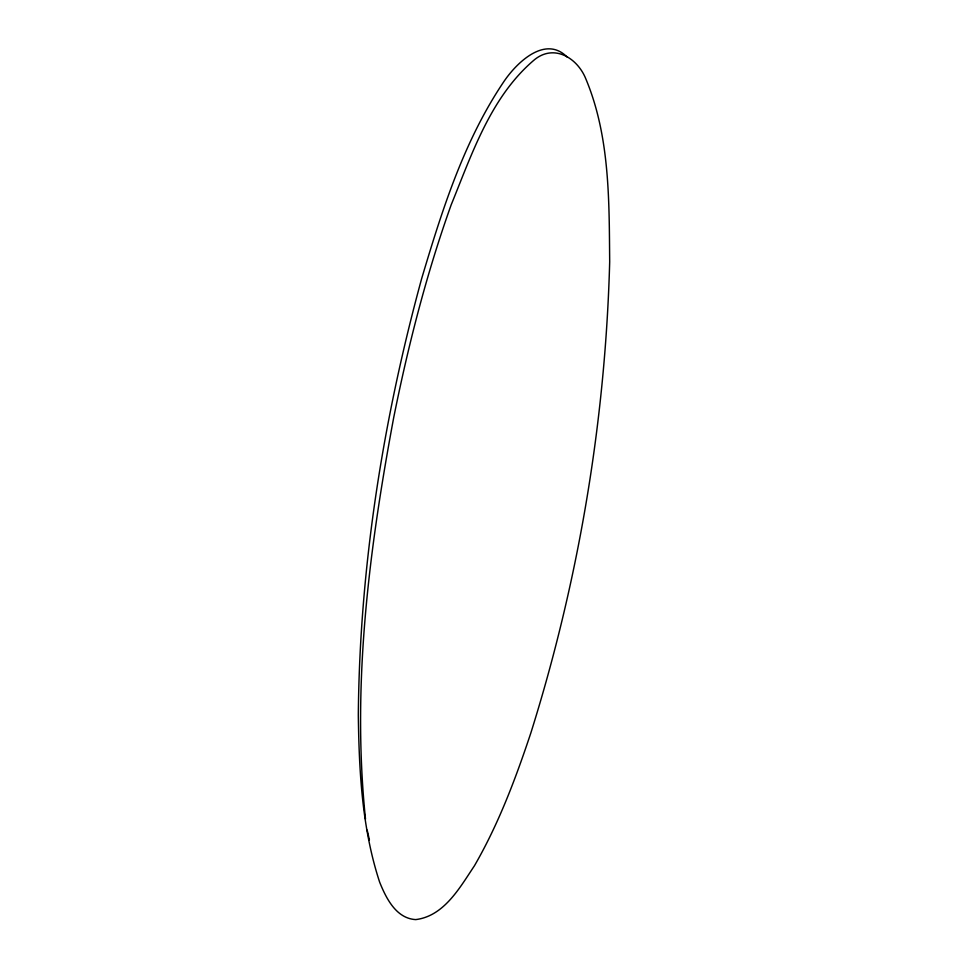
<?xml version="1.0" encoding="UTF-8"?>
<svg xmlns="http://www.w3.org/2000/svg" width="968" height="968" viewBox="0 0 968 968"><rect width="100%" height="100%" fill="white"/><g stroke="black" fill="none" stroke-linecap="round" stroke-linejoin="round"><path stroke-width="1.45" d="M566.97 56.918C544.827 34.654 515.859 63.404 503.299 82.449C463.551 141.751 441.916 210.794 421.649 278.627C382.844 420.729 359.588 567.671 358.317 715.134C359.067 771.254 362.02 828.548 379.674 882.235C386.135 898.207 396.094 918.463 415.72 919.6C444.203 916.103 459.957 887.366 474.417 865.803C498.593 824.022 515.641 778.623 530.851 732.945C578.67 580.631 605.363 421.491 609.683 261.892C609.102 200.558 609.949 136.44 585.834 78.88C577.642 58.358 554.628 43.693 534.796 59.459C490.97 96.243 472.178 153.38 451.221 204.72C426.428 273.98 408.218 345.419 393.722 417.498C369.111 549.485 351.602 684.896 365.505 819.146M367.199 830.157L369.401 839.921"/></g></svg>
